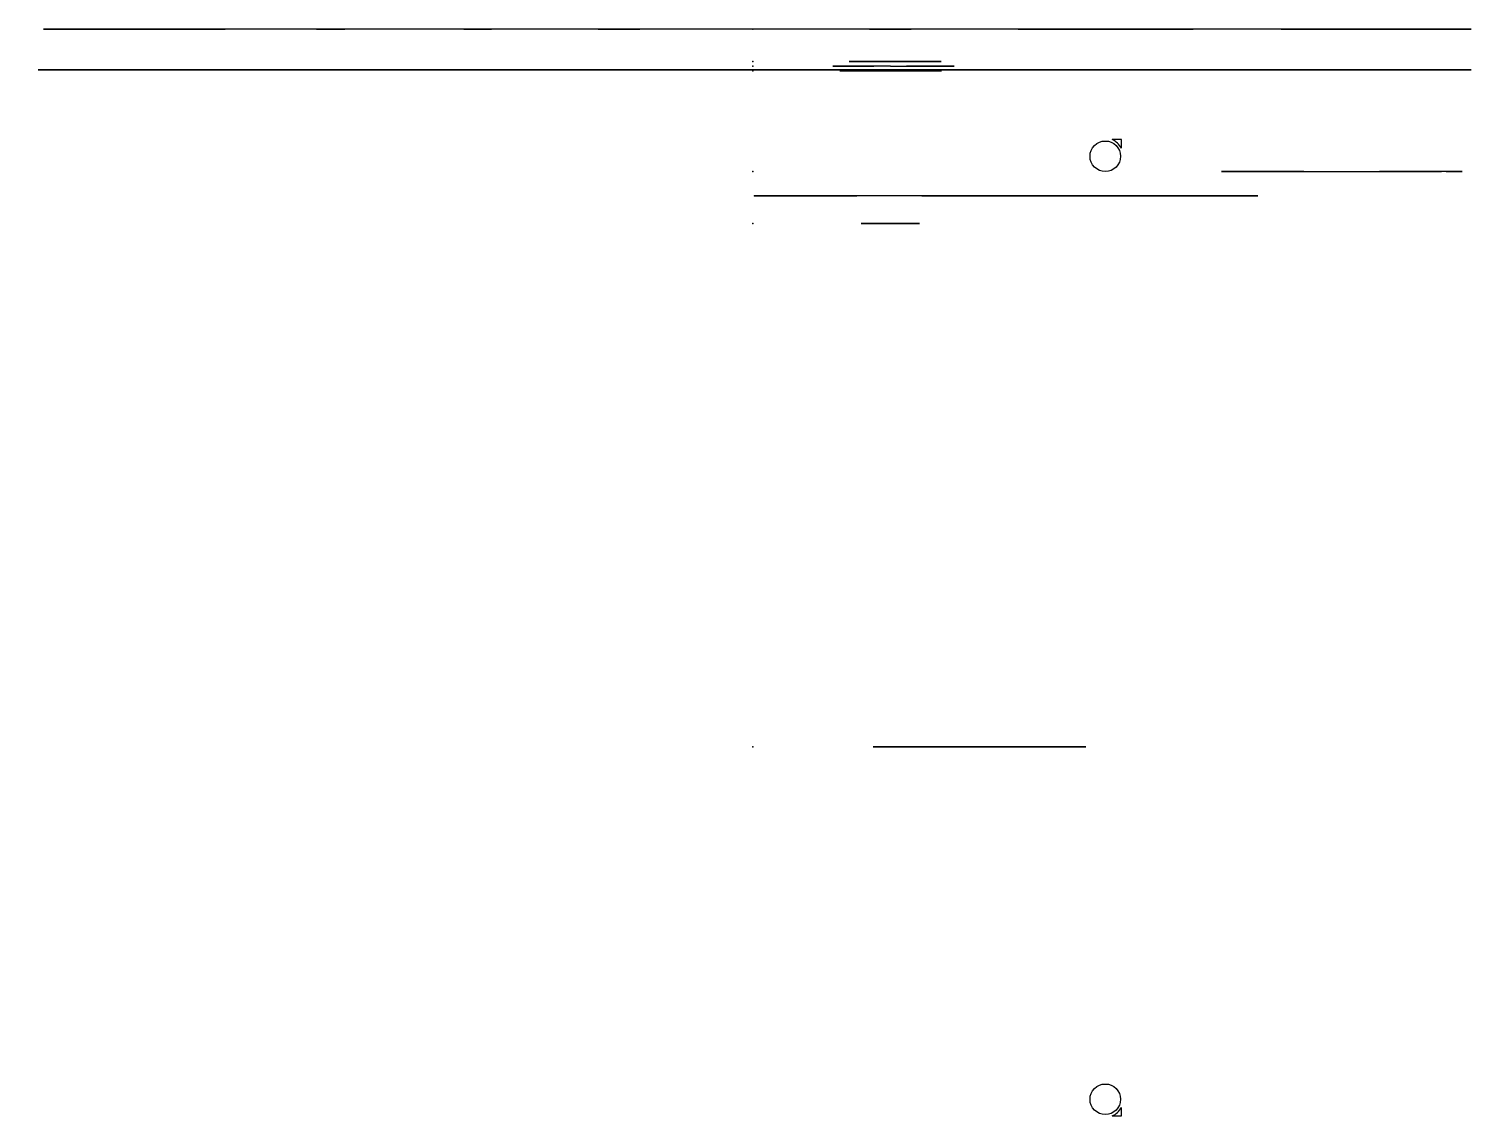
# Model space of a CAD drawing. Header units: centimetres. Extents: x -7.8 to 7.9, y -4 to 7.8.
import ezdxf

# ---------------------------------------------------------------- set-up
doc = ezdxf.new("R2010")
doc.units = ezdxf.units.CM
doc.header["$MEASUREMENT"] = 0
for name, color, linetype in [('Ultimate Filler v1_Sketch13', 7, 'Continuous'), ('Ultimate Filler v1_Sketch15', 7, 'Continuous'), ('Ultimate Filler v1_Sketch16', 7, 'Continuous'), ('Ultimate Filler v1_Sketch17', 7, 'Continuous'), ('Ultimate Filler v1_Sketch18', 7, 'Continuous'), ('Ultimate Filler v1_Sketch19', 7, 'Continuous'), ('Ultimate Filler v1_Sketch2', 7, 'Continuous'), ('Ultimate Filler v1_Sketch21', 7, 'Continuous'), ('Ultimate Filler v1_Sketch22', 7, 'Continuous'), ('Ultimate Filler v1_Sketch23', 7, 'Continuous'), ('Ultimate Filler v1_Sketch24', 7, 'Continuous'), ('Ultimate Filler v1_Sketch25', 7, 'Continuous'), ('Ultimate Filler v1_Sketch26', 7, 'Continuous'), ('Ultimate Filler v1_Sketch27', 7, 'Continuous')]:
    doc.layers.add(name, color=color, linetype=linetype)

msp = doc.modelspace()

# ---------------------------------------------------------------- linework, layer by layer
at = {"layer": 'Ultimate Filler v1_Sketch13'}
for p, q in [((0.022, 5.955, 0.042), (0.021, 5.955, 0.715)), ((3.405, 5.955, 0.042), (0.022, 5.955, 0.042)), ((3.052, 5.955, 0.232), (3.405, 5.955, 0.042)), ((4.27, 5.955, 0.646), (3.37, 5.955, 0.645)), ((4.218, 5.955, 0.042), (4.576, 5.955, 0.236)), ((5.366, 5.955, 0.042), (4.218, 5.955, 0.042)), ((5.459, 5.955, 0.33), (5.366, 5.955, 0.042))]:
    msp.add_line(p, q, dxfattribs=at)
at = {"layer": 'Ultimate Filler v1_Sketch13', "extrusion": (0, 1, 0)}
for points, knots in [([(0.021, 5.955, 0.715), (0.021, 5.955, 0.715), (0.205, 5.955, 0.715), (0.481, 5.955, 0.721), (0.849, 5.955, 0.744), (1.032, 5.955, 0.758), (1.124, 5.955, 0.765)], [1.103725, 1.103725, 1.103725, 1.103725, 1.103787, 1.655681, 1.931628, 2.207574, 2.207574, 2.207574, 2.207574]), ([(4.815, 5.955, 1.676), (4.815, 5.955, 1.659), (4.815, 5.955, 1.643), (4.815, 5.955, 1.627), (4.815, 5.955, 1.566), (4.817, 5.955, 1.445), (4.855, 5.955, 1.205), (4.953, 5.955, 0.916), (5.117, 5.955, 0.659), (5.28, 5.955, 0.478), (5.373, 5.955, 0.4), (5.42, 5.955, 0.362), (5.433, 5.955, 0.352), (5.446, 5.955, 0.341), (5.459, 5.955, 0.33)], [0, 0, 0, 0, 0.048999, 0.048999, 0.048999, 0.230821, 0.412643, 0.776288, 1.139932, 1.321755, 1.503577, 1.503577, 1.503577, 1.554049, 1.554049, 1.554049, 1.554049])]:
    msp.add_open_spline(points, degree=3, knots=knots, dxfattribs=at)
for points, degree in [([(1.828, 5.955, 0.849), (1.8, 5.955, 0.844), (1.744, 5.955, 0.835), (1.66, 5.955, 0.822), (1.547, 5.955, 0.807), (1.406, 5.955, 0.791), (1.293, 5.955, 0.779), (1.209, 5.955, 0.772), (1.152, 5.955, 0.767), (1.124, 5.955, 0.765)], 5), ([(3.37, 5.955, 0.645), (3.338, 5.955, 0.645), (3.272, 5.955, 0.647), (3.173, 5.955, 0.637), (3.078, 5.955, 0.609), (2.992, 5.955, 0.56), (2.929, 5.955, 0.479), (2.92, 5.955, 0.376), (2.968, 5.955, 0.286), (3.023, 5.955, 0.248), (3.052, 5.955, 0.232)], 3), ([(4.576, 5.955, 0.236), (4.604, 5.955, 0.252), (4.657, 5.955, 0.29), (4.703, 5.955, 0.378), (4.696, 5.955, 0.478), (4.637, 5.955, 0.557), (4.554, 5.955, 0.607), (4.462, 5.955, 0.636), (4.366, 5.955, 0.648), (4.302, 5.955, 0.646), (4.27, 5.955, 0.646)], 3)]:
    msp.add_open_spline(points, degree=degree, dxfattribs=at)
at = {"layer": 'Ultimate Filler v1_Sketch13', "extrusion": (-1.5e-15, 1, 4.4e-15)}
msp.add_open_spline([(1.828, 5.955, 0.849), (1.891, 5.955, 0.859), (2.017, 5.955, 0.876), (2.268, 5.955, 0.921), (2.581, 5.955, 0.981), (2.954, 5.955, 1.066), (3.324, 5.955, 1.163), (3.691, 5.955, 1.268), (4.054, 5.955, 1.388), (4.415, 5.955, 1.516), (4.651, 5.955, 1.61), (4.77, 5.955, 1.658), (4.785, 5.955, 1.664), (4.8, 5.955, 1.67), (4.815, 5.955, 1.676)], degree=3, knots=[0, 0, 0, 0, 0.191132, 0.382264, 0.764529, 1.146793, 1.529057, 1.911321, 2.293586, 2.67585, 3.058114, 3.058114, 3.058114, 3.106578, 3.106578, 3.106578, 3.106578], dxfattribs=at)
at = {"layer": 'Ultimate Filler v1_Sketch13'}
msp.add_point((0.02, 5.955, 1.441), dxfattribs=at)
at = {"layer": 'Ultimate Filler v1_Sketch15'}
for p, q in [((1.487, 5.657, 1.044), (1.2, 5.657, 0.878)), ((1.2, 5.657, 0.878), (1.2, 5.657, 0.546)), ((1.2, 5.657, 0.546), (1.487, 5.657, 0.38)), ((1.487, 5.657, 0.38), (1.775, 5.657, 0.546)), ((1.775, 5.657, 0.878), (1.487, 5.657, 1.044)), ((1.775, 5.657, 0.546), (1.775, 5.657, 0.878))]:
    msp.add_line(p, q, dxfattribs=at)
at = {"layer": 'Ultimate Filler v1_Sketch15', "extrusion": (0, -1, -2e-16)}
msp.add_circle((1.487, 0.712, -5.657), 0.315, dxfattribs=at)
at = {"layer": 'Ultimate Filler v1_Sketch15'}
for p in [(0, 5.657), (1.487, 5.657, 0.712)]:
    msp.add_point(p, dxfattribs=at)
at = {"layer": 'Ultimate Filler v1_Sketch16'}
for p, q in [((2.041, 7.307, 0.532), (0.94, 7.307, 0.532)), ((0.94, 7.307, 0.23), (2.041, 7.307, 0.23)), ((0.94, 7.307, 0.532), (0.94, 7.307, 0.23)), ((1.97, 7.307, 1.16), (0.998, 7.307, 1.16)), ((0.998, 7.307, 0.892), (1.97, 7.307, 0.892)), ((0.998, 7.307, 1.16), (0.998, 7.307, 0.892)), ((1.226, 7.307, 0.888), (1.743, 7.307, 0.896)), ((1.487, 7.307, 0.712), (1.487, 7.307, 0.532)), ((1.487, 7.307, 0.712), (1.487, 7.307, 0.892)), ((1.97, 7.307, 0.892), (1.97, 7.307, 1.16)), ((2.041, 7.307, 0.23), (2.041, 7.307, 0.532))]:
    msp.add_line(p, q, dxfattribs=at)
at = {"layer": 'Ultimate Filler v1_Sketch16', "extrusion": (0, -1, 0)}
msp.add_arc((1.487, 0.712, -7.307), 0.315, 35.7033, 146.0035, dxfattribs=at)
at = {"layer": 'Ultimate Filler v1_Sketch16'}
msp.add_point((0, 7.307), dxfattribs=at)
at = {"layer": 'Ultimate Filler v1_Sketch17'}
for p, q in [((0.864, 7.357, 1.136), (1.307, 7.357, 1.136)), ((0.864, 7.357, 0.279), (0.864, 7.357, 1.136)), ((1.307, 7.357, 0.279), (0.864, 7.357, 0.279)), ((1.487, 7.357, 0.712), (1.307, 7.357, 0.71)), ((1.307, 7.357, 1.136), (1.307, 7.357, 0.279)), ((1.487, 7.357, 0.712), (1.667, 7.357, 0.712)), ((1.661, 7.357, 0.279), (1.661, 7.357, 1.136)), ((1.661, 7.357, 1.136), (2.176, 7.357, 1.136)), ((2.176, 7.357, 0.279), (1.661, 7.357, 0.279)), ((1.743, 7.357, 0.896), (1.664, 7.357, 0.895)), ((1.664, 7.357, 0.895), (1.67, 7.357, 0.535)), ((1.67, 7.357, 0.535), (1.748, 7.357, 0.536)), ((2.176, 7.357, 1.136), (2.176, 7.357, 0.279))]:
    msp.add_line(p, q, dxfattribs=at)
at = {"layer": 'Ultimate Filler v1_Sketch17', "extrusion": (0, -1, 0)}
msp.add_arc((1.487, 0.712, -7.357), 0.315, 326.0035, 35.7033, dxfattribs=at)
at = {"layer": 'Ultimate Filler v1_Sketch17'}
msp.add_point((0, 7.357), dxfattribs=at)
at = {"layer": 'Ultimate Filler v1_Sketch18'}
for p, q in [((2.034, 7.407, 0.269), (1.042, 7.407, 0.269)), ((1.042, 7.407, 1.12), (2.034, 7.407, 1.12)), ((1.042, 7.407, 0.269), (1.042, 7.407, 1.12)), ((1.308, 7.407, 0.635), (1.31, 7.407, 0.531)), ((1.311, 7.407, 0.53), (1.415, 7.407, 0.531)), ((2.034, 7.407, 1.12), (2.034, 7.407, 0.269))]:
    msp.add_line(p, q, dxfattribs=at)
at = {"layer": 'Ultimate Filler v1_Sketch18', "extrusion": (0, -1, 0)}
msp.add_circle((1.487, 0.712, -7.407), 0.165, dxfattribs=at)
msp.add_arc((1.487, 0.712, -7.407), 0.195, 203.4733, 248.2335, dxfattribs=at)
at = {"layer": 'Ultimate Filler v1_Sketch18'}
msp.add_point((0, 7.407), dxfattribs=at)
at = {"layer": 'Ultimate Filler v1_Sketch19', "extrusion": (0, -1, 0)}
msp.add_circle((2.45, -3.3, 0), 1.15, dxfattribs=at)
at = {"layer": 'Ultimate Filler v1_Sketch19'}
msp.add_point((2.45, 0, -3.3), dxfattribs=at)
at = {"layer": 'Ultimate Filler v1_Sketch2'}
for p, q in [((-4.297, 7.315, 0.042), (-6.526, 7.315, 0.042)), ((-3.24, 7.315, 0.042), (-4.297, 7.315, 0.042)), ((3.284, 7.315, 0.042), (-3.24, 7.315, 0.042)), ((0.021, 7.315, 1.236), (0.022, 7.315, 0.042)), ((4.341, 7.315, 0.042), (3.284, 7.315, 0.042)), ((6.368, 7.315, 0.042), (4.341, 7.315, 0.042))]:
    msp.add_line(p, q, dxfattribs=at)
at = {"layer": 'Ultimate Filler v1_Sketch2', "extrusion": (-2e-16, 1, 0)}
for centre, start, end in [((6.323, 1.427, 7.315), 278.3058, 117.6579), ((-6.364, 1.442, 7.315), 62.2136, 269.8159)]:
    msp.add_arc(centre, 1.4, start, end, dxfattribs=at)
at = {"layer": 'Ultimate Filler v1_Sketch2', "extrusion": (2e-16, -1, 0)}
msp.add_arc((0.006, 13.225, -7.315), 11.989, 241.7223, 298.4145, dxfattribs=at)
at = {"layer": 'Ultimate Filler v1_Sketch2'}
msp.add_point((0.02, 7.315, 1.441), dxfattribs=at)
at = {"layer": 'Ultimate Filler v1_Sketch21'}
for p, q in [((5.064, 6.217, 1.642), (5.955, 6.217, 1.642)), ((5.064, 6.217, 1.442), (5.284, 6.217, 1.442)), ((5.064, 6.217, 1.642), (5.064, 6.217, 1.442)), ((5.064, 6.217, 1.592), (5.064, 6.217, 1.492)), ((5.114, 6.217, 1.442), (5.235, 6.217, 1.442)), ((5.856, 6.217, 1.642), (5.114, 6.217, 1.642)), ((5.955, 6.217, 1.642), (5.956, 6.217, 1.442)), ((5.956, 6.217, 1.442), (5.956, 6.217, 1.542)), ((6.364, 6.217, 1.034), (6.364, 6.217, 0.362)), ((6.771, 6.217, 1.542), (6.771, 6.217, 1.442)), ((7.614, 6.217, 1.642), (6.871, 6.217, 1.642)), ((7.493, 6.217, 1.442), (7.614, 6.217, 1.442)), ((7.664, 6.217, 1.492), (7.664, 6.217, 1.592))]:
    msp.add_line(p, q, dxfattribs=at)
at = {"layer": 'Ultimate Filler v1_Sketch21', "extrusion": (-2e-16, -1, 0)}
for centre, radius, start, end in [((5.114, 1.492, -6.217), 0.05, 180, 270), ((5.114, 1.592, -6.217), 0.05, 90, 180), ((5.235, 1.392, -6.217), 0.05, 2.5361, 90), ((6.364, 1.442, -6.217), 1.08, 180, 270), ((6.364, 1.442, -6.217), 1.08, 182.536, 357.464), ((6.364, 1.442, -6.217), 0.407, 180, 360), ((6.364, 1.442, -6.217), 0.407, 180, 270), ((6.871, 1.542, -6.217), 0.1, 90, 180), ((7.493, 1.392, -6.217), 0.05, 90, 177.4639), ((7.614, 1.592, -6.217), 0.05, 0, 90), ((7.614, 1.492, -6.217), 0.05, 270, 360)]:
    msp.add_arc(centre, radius, start, end, dxfattribs=at)
at = {"layer": 'Ultimate Filler v1_Sketch21', "extrusion": (0, 1, 0)}
msp.add_open_spline([(5.956, 6.217, 1.542), (5.956, 6.217, 1.548), (5.956, 6.217, 1.554), (5.953, 6.217, 1.567), (5.951, 6.217, 1.574), (5.943, 6.217, 1.593), (5.936, 6.217, 1.604), (5.917, 6.217, 1.622), (5.905, 6.217, 1.63), (5.881, 6.217, 1.639), (5.869, 6.217, 1.642), (5.856, 6.217, 1.642)], degree=3, knots=[-0.1594413, -0.1594413, -0.1594413, -0.1594413, -0.140424, -0.140424, -0.1192892, -0.1192892, -0.0795277, -0.0795277, -0.0397759, -0.0397759, -0.0020244, -0.0020244, -0.0020244, -0.0020244], dxfattribs=at)
at = {"layer": 'Ultimate Filler v1_Sketch21'}
msp.add_point((0, 6.217), dxfattribs=at)
at = {"layer": 'Ultimate Filler v1_Sketch22'}
for p, q in [((0.022, 7.757, 0.042), (0.021, 7.757, 1.236)), ((3.405, 7.757, 0.042), (0.022, 7.757, 0.042)), ((3.052, 7.757, 0.232), (3.405, 7.757, 0.042)), ((3.059, 7.757, 0.246), (3.409, 7.757, 0.057)), ((4.27, 7.757, 0.646), (3.37, 7.757, 0.645)), ((4.27, 7.757, 0.631), (3.37, 7.757, 0.63)), ((4.218, 7.757, 0.042), (3.405, 7.757, 0.042)), ((4.214, 7.757, 0.057), (3.409, 7.757, 0.057)), ((4.214, 7.757, 0.057), (4.569, 7.757, 0.25)), ((6.368, 7.757, 0.042), (4.218, 7.757, 0.042)), ((4.218, 7.757, 0.042), (4.576, 7.757, 0.236))]:
    msp.add_line(p, q, dxfattribs=at)
at = {"layer": 'Ultimate Filler v1_Sketch22', "extrusion": (-2e-16, 1, 0)}
msp.add_circle((-1.487, 0.712, 7.757), 0.165, dxfattribs=at)
for centre, radius, start, end in [((-0.006, 13.225, 7.757), 11.989, 241.5855, 269.9316), ((-6.364, 1.442, 7.757), 1.4, 62.2136, 269.8159)]:
    msp.add_arc(centre, radius, start, end, dxfattribs=at)
at = {"layer": 'Ultimate Filler v1_Sketch22', "extrusion": (0, 1, 0)}
for points, knots in [([(3.37, 7.757, 0.645), (3.306, 7.757, 0.645), (3.233, 7.757, 0.649), (3.105, 7.757, 0.618), (3.062, 7.757, 0.601), (2.995, 7.757, 0.558), (2.974, 7.757, 0.536), (2.943, 7.757, 0.492), (2.935, 7.757, 0.47), (2.926, 7.757, 0.431), (2.925, 7.757, 0.408), (2.932, 7.757, 0.362), (2.941, 7.757, 0.341), (2.965, 7.757, 0.3), (2.982, 7.757, 0.283), (3.012, 7.757, 0.256), (3.032, 7.757, 0.243), (3.052, 7.757, 0.232)], [0, 0, 0, 0, 0.193253, 0.193253, 0.30985, 0.30985, 0.418616, 0.418616, 0.554373, 0.554373, 0.726759, 0.726759, 0.917909, 0.917909, 1.200273, 1.200273, 1.580673, 1.580673, 1.580673, 1.580673]), ([(3.37, 7.757, 0.63), (3.305, 7.757, 0.63), (3.235, 7.757, 0.634), (3.157, 7.757, 0.615), (3.11, 7.757, 0.604), (3.068, 7.757, 0.587), (3.035, 7.757, 0.566), (3.005, 7.757, 0.546), (2.985, 7.757, 0.526), (2.973, 7.757, 0.508), (2.956, 7.757, 0.485), (2.949, 7.757, 0.465), (2.946, 7.757, 0.45), (2.941, 7.757, 0.43), (2.94, 7.757, 0.409), (2.943, 7.757, 0.388), (2.947, 7.757, 0.366), (2.955, 7.757, 0.347), (2.964, 7.757, 0.332), (2.977, 7.757, 0.309), (2.993, 7.757, 0.293), (3.005, 7.757, 0.283), (3.021, 7.757, 0.268), (3.04, 7.757, 0.256), (3.059, 7.757, 0.246), (3.059, 7.757, 0.246), (3.059, 7.757, 0.246), (3.059, 7.757, 0.246)], [0, 0, 0, 0, 0.193253, 0.193253, 0.193253, 0.30985, 0.30985, 0.30985, 0.418616, 0.418616, 0.418616, 0.554373, 0.554373, 0.554373, 0.726759, 0.726759, 0.726759, 0.917909, 0.917909, 0.917909, 1.200273, 1.200273, 1.200273, 1.580673, 1.580673, 1.580673, 1.580692, 1.580692, 1.580692, 1.580692]), ([(4.576, 7.757, 0.236), (4.604, 7.757, 0.252), (4.629, 7.757, 0.27), (4.668, 7.757, 0.314), (4.681, 7.757, 0.337), (4.698, 7.757, 0.387), (4.698, 7.757, 0.411), (4.696, 7.757, 0.444), (4.692, 7.757, 0.466), (4.669, 7.757, 0.513), (4.654, 7.757, 0.532), (4.615, 7.757, 0.569), (4.589, 7.757, 0.586), (4.518, 7.757, 0.62), (4.47, 7.757, 0.633), (4.366, 7.757, 0.648), (4.32, 7.757, 0.647), (4.27, 7.757, 0.646)], [0, 0, 0, 0, 0.0938223, 0.0938223, 0.1746655, 0.1746655, 0.2744364, 0.2744364, 0.3793034, 0.3793034, 0.4635851, 0.4635851, 0.5760205, 0.5760205, 0.7505108, 0.7505108, 0.9582176, 0.9582176, 0.9582176, 0.9582176]), ([(4.569, 7.757, 0.25), (4.595, 7.757, 0.264), (4.62, 7.757, 0.282), (4.639, 7.757, 0.304), (4.655, 7.757, 0.322), (4.667, 7.757, 0.343), (4.674, 7.757, 0.364), (4.683, 7.757, 0.39), (4.683, 7.757, 0.411), (4.682, 7.757, 0.426), (4.681, 7.757, 0.441), (4.678, 7.757, 0.462), (4.666, 7.757, 0.485), (4.656, 7.757, 0.504), (4.643, 7.757, 0.522), (4.627, 7.757, 0.537), (4.606, 7.757, 0.557), (4.581, 7.757, 0.573), (4.555, 7.757, 0.586), (4.513, 7.757, 0.606), (4.466, 7.757, 0.619), (4.42, 7.757, 0.625), (4.365, 7.757, 0.633), (4.32, 7.757, 0.632), (4.27, 7.757, 0.631)], [0, 0, 0, 0, 0.0938223, 0.0938223, 0.0938223, 0.1746655, 0.1746655, 0.1746655, 0.2744364, 0.2744364, 0.2744364, 0.3793034, 0.3793034, 0.3793034, 0.4635851, 0.4635851, 0.4635851, 0.5760205, 0.5760205, 0.5760205, 0.7505108, 0.7505108, 0.7505108, 0.9582176, 0.9582176, 0.9582176, 0.9582176])]:
    msp.add_open_spline(points, degree=3, knots=knots, dxfattribs=at)
at = {"layer": 'Ultimate Filler v1_Sketch22'}
msp.add_point((0, 7.757), dxfattribs=at)
at = {"layer": 'Ultimate Filler v1_Sketch23'}
for p, q in [((3.409, 7.757, 0.057), (3.059, 7.757, 0.246)), ((3.812, 7.757, 0.04), (3.323, 7.757, 0.04)), ((3.323, 7.757, 0.04), (3.323, 7.757, 0.103)), ((3.37, 7.757, 0.63), (4.27, 7.757, 0.631)), ((4.214, 7.757, 0.057), (3.409, 7.757, 0.057)), ((3.812, 7.757, 0.057), (3.812, 7.757, 0.04)), ((3.812, 7.757, 0.04), (4.3, 7.757, 0.04)), ((4.569, 7.757, 0.25), (4.214, 7.757, 0.057)), ((4.3, 7.757, 0.04), (4.3, 7.757, 0.103))]:
    msp.add_line(p, q, dxfattribs=at)
at = {"layer": 'Ultimate Filler v1_Sketch23', "extrusion": (0, 1, 0)}
for points, knots in [([(3.37, 7.757, 0.63), (3.305, 7.757, 0.63), (3.235, 7.757, 0.634), (3.157, 7.757, 0.615), (3.11, 7.757, 0.604), (3.068, 7.757, 0.587), (3.035, 7.757, 0.566), (3.005, 7.757, 0.546), (2.985, 7.757, 0.526), (2.973, 7.757, 0.508), (2.956, 7.757, 0.485), (2.949, 7.757, 0.465), (2.946, 7.757, 0.45), (2.941, 7.757, 0.43), (2.94, 7.757, 0.409), (2.943, 7.757, 0.388), (2.947, 7.757, 0.366), (2.955, 7.757, 0.347), (2.964, 7.757, 0.332), (2.977, 7.757, 0.309), (2.993, 7.757, 0.293), (3.005, 7.757, 0.283), (3.021, 7.757, 0.268), (3.04, 7.757, 0.256), (3.059, 7.757, 0.246), (3.059, 7.757, 0.246), (3.059, 7.757, 0.246), (3.059, 7.757, 0.246)], [0, 0, 0, 0, 0.193253, 0.193253, 0.193253, 0.30985, 0.30985, 0.30985, 0.418616, 0.418616, 0.418616, 0.554373, 0.554373, 0.554373, 0.726759, 0.726759, 0.726759, 0.917909, 0.917909, 0.917909, 1.200273, 1.200273, 1.200273, 1.580673, 1.580673, 1.580673, 1.580692, 1.580692, 1.580692, 1.580692]), ([(4.569, 7.757, 0.25), (4.595, 7.757, 0.264), (4.62, 7.757, 0.282), (4.639, 7.757, 0.304), (4.655, 7.757, 0.322), (4.667, 7.757, 0.343), (4.674, 7.757, 0.364), (4.683, 7.757, 0.39), (4.683, 7.757, 0.411), (4.682, 7.757, 0.426), (4.681, 7.757, 0.441), (4.678, 7.757, 0.462), (4.666, 7.757, 0.485), (4.656, 7.757, 0.504), (4.643, 7.757, 0.522), (4.627, 7.757, 0.537), (4.606, 7.757, 0.557), (4.581, 7.757, 0.573), (4.555, 7.757, 0.586), (4.513, 7.757, 0.606), (4.466, 7.757, 0.619), (4.42, 7.757, 0.625), (4.365, 7.757, 0.633), (4.32, 7.757, 0.632), (4.27, 7.757, 0.631)], [0, 0, 0, 0, 0.0938223, 0.0938223, 0.0938223, 0.1746655, 0.1746655, 0.1746655, 0.2744364, 0.2744364, 0.2744364, 0.3793034, 0.3793034, 0.3793034, 0.4635851, 0.4635851, 0.4635851, 0.5760205, 0.5760205, 0.5760205, 0.7505108, 0.7505108, 0.7505108, 0.9582176, 0.9582176, 0.9582176, 0.9582176])]:
    msp.add_open_spline(points, degree=3, knots=knots, dxfattribs=at)
at = {"layer": 'Ultimate Filler v1_Sketch23'}
msp.add_point((0, 7.757), dxfattribs=at)
at = {"layer": 'Ultimate Filler v1_Sketch24'}
for p, q in [((3.983, -3.988, 0.997), (3.983, -3.897, 0.997)), ((3.884, -3.988, 0.997), (3.983, -3.988, 0.997))]:
    msp.add_line(p, q, dxfattribs=at)
msp.add_circle((3.809, -3.808, 0.997), 0.165, dxfattribs=at)
msp.add_arc((3.809, -3.808, 0.997), 0.195, 292.6046, 332.9771, dxfattribs=at)
msp.add_point((0, 0, 0.997), dxfattribs=at)
at = {"layer": 'Ultimate Filler v1_Sketch25'}
for p, q in [((3.983, 6.562, 0.996), (3.884, 6.562, 0.996)), ((3.983, 6.47, 0.996), (3.983, 6.562, 0.996))]:
    msp.add_line(p, q, dxfattribs=at)
msp.add_circle((3.809, 6.382, 0.996), 0.165, dxfattribs=at)
msp.add_arc((3.809, 6.382, 0.996), 0.195, 27.0229, 67.3954, dxfattribs=at)
msp.add_point((0, 0, 0.996), dxfattribs=at)
at = {"layer": 'Ultimate Filler v1_Sketch26'}
for p, q in [((-4.41, 7.757, 0.091), (-6.324, 7.757, 0.086)), ((-4.562, 7.757, 0.173), (-4.41, 7.757, 0.091)), ((-3.328, 7.757, 0.697), (-4.227, 7.757, 0.696)), ((0.022, 7.757, 0.102), (-3.124, 7.757, 0.094)), ((-3.124, 7.757, 0.094), (-2.98, 7.757, 0.173)), ((3.168, 7.757, 0.102), (0.022, 7.757, 0.102)), ((3.024, 7.757, 0.18), (3.168, 7.757, 0.102)), ((4.27, 7.757, 0.706), (3.37, 7.757, 0.705)), ((6.368, 7.757, 0.102), (4.454, 7.757, 0.102)), ((4.454, 7.757, 0.102), (4.605, 7.757, 0.184))]:
    msp.add_line(p, q, dxfattribs=at)
at = {"layer": 'Ultimate Filler v1_Sketch26', "extrusion": (-2e-16, 1, 0)}
for centre, radius in [((1.445, 0.709, 7.757), 0.225), ((-1.487, 0.712, 7.757), 0.225), ((-6.5, 1.5, 7.757), 0.728)]:
    msp.add_circle(centre, radius, dxfattribs=at)
for centre, radius, start, end in [((6.323, 1.427, 7.757), 1.34, 270.0524, 117.6365), ((-0.007, 13.225, 7.757), 12.049, 269.9328, 298.277), ((-0.006, 13.225, 7.757), 12.049, 241.5871, 269.9316), ((-6.364, 1.442, 7.757), 1.34, 62.2277, 269.8118)]:
    msp.add_arc(centre, radius, start, end, dxfattribs=at)
at = {"layer": 'Ultimate Filler v1_Sketch26', "extrusion": (0, 1, 0)}
for points, knots in [([(-4.227, 7.757, 0.696), (-4.246, 7.757, 0.696), (-4.264, 7.757, 0.697), (-4.297, 7.757, 0.696), (-4.311, 7.757, 0.696), (-4.351, 7.757, 0.694), (-4.378, 7.757, 0.691), (-4.452, 7.757, 0.678), (-4.5, 7.757, 0.664), (-4.572, 7.757, 0.629), (-4.6, 7.757, 0.613), (-4.625, 7.757, 0.591), (-4.648, 7.757, 0.57), (-4.669, 7.757, 0.546), (-4.698, 7.757, 0.494), (-4.706, 7.757, 0.47), (-4.714, 7.757, 0.43), (-4.715, 7.757, 0.417), (-4.714, 7.757, 0.378), (-4.711, 7.757, 0.355), (-4.695, 7.757, 0.31), (-4.686, 7.757, 0.291), (-4.662, 7.757, 0.255), (-4.648, 7.757, 0.237), (-4.621, 7.757, 0.212), (-4.609, 7.757, 0.203), (-4.585, 7.757, 0.187), (-4.572, 7.757, 0.179), (-4.562, 7.757, 0.173)], [-0.9582176, -0.9582176, -0.9582176, -0.9582176, -0.8801574, -0.8801574, -0.8234136, -0.8234136, -0.7310793, -0.7310793, -0.5760205, -0.5760205, -0.4791088, -0.4791088, -0.4791088, -0.388517, -0.388517, -0.3160436, -0.3160436, -0.2435702, -0.2435702, -0.1753011, -0.1753011, -0.1232827, -0.1232827, -0.0712643, -0.0712643, -0.0354733, -0.0354733, 0.0003178, 0.0003178, 0.0003178, 0.0003178]), ([(-2.98, 7.757, 0.173), (-2.968, 7.757, 0.179), (-2.955, 7.757, 0.187), (-2.933, 7.757, 0.202), (-2.922, 7.757, 0.21), (-2.907, 7.757, 0.223), (-2.902, 7.757, 0.228), (-2.884, 7.757, 0.246), (-2.869, 7.757, 0.264), (-2.847, 7.757, 0.302), (-2.839, 7.757, 0.319), (-2.833, 7.757, 0.339), (-2.826, 7.757, 0.361), (-2.823, 7.757, 0.388), (-2.824, 7.757, 0.429), (-2.826, 7.757, 0.445), (-2.832, 7.757, 0.469), (-2.835, 7.757, 0.48), (-2.85, 7.757, 0.519), (-2.868, 7.757, 0.549), (-2.914, 7.757, 0.595), (-2.932, 7.757, 0.609), (-2.975, 7.757, 0.636), (-3, 7.757, 0.649), (-3.049, 7.757, 0.668), (-3.072, 7.757, 0.675), (-3.126, 7.757, 0.688), (-3.154, 7.757, 0.692), (-3.224, 7.757, 0.698), (-3.263, 7.757, 0.698), (-3.309, 7.757, 0.698), (-3.318, 7.757, 0.697), (-3.328, 7.757, 0.697)], [-1.580673, -1.580673, -1.580673, -1.580673, -1.380439, -1.380439, -1.200273, -1.200273, -1.122024, -1.122024, -0.917909, -0.917909, -0.790337, -0.790337, -0.790337, -0.644589, -0.644589, -0.554373, -0.554373, -0.499602, -0.499602, -0.36768, -0.36768, -0.30985, -0.30985, -0.245699, -0.245699, -0.193253, -0.193253, -0.130301, -0.130301, -0.029432, -0.029432, 0, 0, 0, 0]), ([(3.024, 7.757, 0.18), (3.011, 7.757, 0.186), (2.999, 7.757, 0.194), (2.976, 7.757, 0.209), (2.966, 7.757, 0.217), (2.951, 7.757, 0.23), (2.946, 7.757, 0.234), (2.927, 7.757, 0.253), (2.912, 7.757, 0.271), (2.89, 7.757, 0.309), (2.882, 7.757, 0.326), (2.876, 7.757, 0.345), (2.87, 7.757, 0.368), (2.866, 7.757, 0.394), (2.867, 7.757, 0.436), (2.869, 7.757, 0.451), (2.875, 7.757, 0.476), (2.878, 7.757, 0.487), (2.893, 7.757, 0.525), (2.911, 7.757, 0.556), (2.957, 7.757, 0.602), (2.974, 7.757, 0.616), (3.018, 7.757, 0.643), (3.043, 7.757, 0.656), (3.092, 7.757, 0.675), (3.115, 7.757, 0.682), (3.169, 7.757, 0.695), (3.197, 7.757, 0.699), (3.266, 7.757, 0.706), (3.306, 7.757, 0.706), (3.351, 7.757, 0.705), (3.361, 7.757, 0.705), (3.37, 7.757, 0.705)], [-1.580673, -1.580673, -1.580673, -1.580673, -1.380439, -1.380439, -1.200273, -1.200273, -1.122024, -1.122024, -0.917909, -0.917909, -0.790337, -0.790337, -0.790337, -0.644589, -0.644589, -0.554373, -0.554373, -0.499602, -0.499602, -0.36768, -0.36768, -0.30985, -0.30985, -0.245699, -0.245699, -0.193253, -0.193253, -0.130301, -0.130301, -0.029432, -0.029432, 0, 0, 0, 0]), ([(4.27, 7.757, 0.706), (4.288, 7.757, 0.706), (4.306, 7.757, 0.707), (4.339, 7.757, 0.707), (4.354, 7.757, 0.706), (4.394, 7.757, 0.704), (4.42, 7.757, 0.702), (4.495, 7.757, 0.689), (4.543, 7.757, 0.675), (4.615, 7.757, 0.64), (4.642, 7.757, 0.623), (4.667, 7.757, 0.602), (4.691, 7.757, 0.582), (4.712, 7.757, 0.557), (4.741, 7.757, 0.505), (4.749, 7.757, 0.481), (4.757, 7.757, 0.442), (4.758, 7.757, 0.428), (4.757, 7.757, 0.389), (4.754, 7.757, 0.366), (4.739, 7.757, 0.321), (4.73, 7.757, 0.302), (4.706, 7.757, 0.266), (4.691, 7.757, 0.248), (4.664, 7.757, 0.223), (4.653, 7.757, 0.214), (4.629, 7.757, 0.198), (4.616, 7.757, 0.19), (4.605, 7.757, 0.184)], [-0.9582176, -0.9582176, -0.9582176, -0.9582176, -0.8801574, -0.8801574, -0.8234136, -0.8234136, -0.7310793, -0.7310793, -0.5760205, -0.5760205, -0.4791088, -0.4791088, -0.4791088, -0.388517, -0.388517, -0.3160436, -0.3160436, -0.2435702, -0.2435702, -0.1753011, -0.1753011, -0.1232827, -0.1232827, -0.0712643, -0.0712643, -0.0354733, -0.0354733, 0.0003178, 0.0003178, 0.0003178, 0.0003178])]:
    msp.add_open_spline(points, degree=3, knots=knots, dxfattribs=at)
at = {"layer": 'Ultimate Filler v1_Sketch26'}
msp.add_point((0, 7.757), dxfattribs=at)
at = {"layer": 'Ultimate Filler v1_Sketch27'}
for p, q in [((-4.41, 7.757, 0.091), (-6.324, 7.757, 0.086)), ((-4.562, 7.757, 0.173), (-4.41, 7.757, 0.091)), ((-3.328, 7.757, 0.697), (-4.227, 7.757, 0.696)), ((-3.124, 7.757, 0.094), (-2.98, 7.757, 0.173)), ((0.022, 7.757, 0.102), (-3.124, 7.757, 0.094)), ((3.168, 7.757, 0.102), (0.022, 7.757, 0.102)), ((3.024, 7.757, 0.18), (3.168, 7.757, 0.102)), ((4.27, 7.757, 0.706), (3.37, 7.757, 0.705)), ((6.368, 7.757, 0.102), (4.454, 7.757, 0.102)), ((4.454, 7.757, 0.102), (4.605, 7.757, 0.184))]:
    msp.add_line(p, q, dxfattribs=at)
at = {"layer": 'Ultimate Filler v1_Sketch27', "extrusion": (-2e-16, 1, 0)}
for centre in [(1.445, 0.709, 7.757), (-1.487, 0.712, 7.757)]:
    msp.add_circle(centre, 0.225, dxfattribs=at)
for centre, radius, start, end in [((6.323, 1.427, 7.757), 1.34, 270.0524, 117.6365), ((-0.007, 13.225, 7.757), 12.049, 269.9328, 298.277), ((-0.006, 13.225, 7.757), 12.049, 241.5871, 269.9316), ((-6.364, 1.442, 7.757), 1.34, 62.2277, 269.8118)]:
    msp.add_arc(centre, radius, start, end, dxfattribs=at)
at = {"layer": 'Ultimate Filler v1_Sketch27', "extrusion": (0, 1, 0)}
for points, knots in [([(-4.227, 7.757, 0.696), (-4.246, 7.757, 0.696), (-4.264, 7.757, 0.697), (-4.297, 7.757, 0.696), (-4.311, 7.757, 0.696), (-4.351, 7.757, 0.694), (-4.378, 7.757, 0.691), (-4.452, 7.757, 0.678), (-4.5, 7.757, 0.664), (-4.572, 7.757, 0.629), (-4.6, 7.757, 0.613), (-4.625, 7.757, 0.591), (-4.648, 7.757, 0.57), (-4.669, 7.757, 0.546), (-4.698, 7.757, 0.494), (-4.706, 7.757, 0.47), (-4.714, 7.757, 0.43), (-4.715, 7.757, 0.417), (-4.714, 7.757, 0.378), (-4.711, 7.757, 0.355), (-4.695, 7.757, 0.31), (-4.686, 7.757, 0.291), (-4.662, 7.757, 0.255), (-4.648, 7.757, 0.237), (-4.621, 7.757, 0.212), (-4.609, 7.757, 0.203), (-4.585, 7.757, 0.187), (-4.572, 7.757, 0.179), (-4.562, 7.757, 0.173)], [-0.9582176, -0.9582176, -0.9582176, -0.9582176, -0.8801574, -0.8801574, -0.8234136, -0.8234136, -0.7310793, -0.7310793, -0.5760205, -0.5760205, -0.4791088, -0.4791088, -0.4791088, -0.388517, -0.388517, -0.3160436, -0.3160436, -0.2435702, -0.2435702, -0.1753011, -0.1753011, -0.1232827, -0.1232827, -0.0712643, -0.0712643, -0.0354733, -0.0354733, 0.0003178, 0.0003178, 0.0003178, 0.0003178]), ([(-2.98, 7.757, 0.173), (-2.968, 7.757, 0.179), (-2.955, 7.757, 0.187), (-2.933, 7.757, 0.202), (-2.922, 7.757, 0.21), (-2.907, 7.757, 0.223), (-2.902, 7.757, 0.228), (-2.884, 7.757, 0.246), (-2.869, 7.757, 0.264), (-2.847, 7.757, 0.302), (-2.839, 7.757, 0.319), (-2.833, 7.757, 0.339), (-2.826, 7.757, 0.361), (-2.823, 7.757, 0.388), (-2.824, 7.757, 0.429), (-2.826, 7.757, 0.445), (-2.832, 7.757, 0.469), (-2.835, 7.757, 0.48), (-2.85, 7.757, 0.519), (-2.868, 7.757, 0.549), (-2.914, 7.757, 0.595), (-2.932, 7.757, 0.609), (-2.975, 7.757, 0.636), (-3, 7.757, 0.649), (-3.049, 7.757, 0.668), (-3.072, 7.757, 0.675), (-3.126, 7.757, 0.688), (-3.154, 7.757, 0.692), (-3.224, 7.757, 0.698), (-3.263, 7.757, 0.698), (-3.309, 7.757, 0.698), (-3.318, 7.757, 0.697), (-3.328, 7.757, 0.697)], [-1.580673, -1.580673, -1.580673, -1.580673, -1.380439, -1.380439, -1.200273, -1.200273, -1.122024, -1.122024, -0.917909, -0.917909, -0.790337, -0.790337, -0.790337, -0.644589, -0.644589, -0.554373, -0.554373, -0.499602, -0.499602, -0.36768, -0.36768, -0.30985, -0.30985, -0.245699, -0.245699, -0.193253, -0.193253, -0.130301, -0.130301, -0.029432, -0.029432, 0, 0, 0, 0]), ([(3.024, 7.757, 0.18), (3.011, 7.757, 0.186), (2.999, 7.757, 0.194), (2.976, 7.757, 0.209), (2.966, 7.757, 0.217), (2.951, 7.757, 0.23), (2.946, 7.757, 0.234), (2.927, 7.757, 0.253), (2.912, 7.757, 0.271), (2.89, 7.757, 0.309), (2.882, 7.757, 0.326), (2.876, 7.757, 0.345), (2.87, 7.757, 0.368), (2.866, 7.757, 0.394), (2.867, 7.757, 0.436), (2.869, 7.757, 0.451), (2.875, 7.757, 0.476), (2.878, 7.757, 0.487), (2.893, 7.757, 0.525), (2.911, 7.757, 0.556), (2.957, 7.757, 0.602), (2.974, 7.757, 0.616), (3.018, 7.757, 0.643), (3.043, 7.757, 0.656), (3.092, 7.757, 0.675), (3.115, 7.757, 0.682), (3.169, 7.757, 0.695), (3.197, 7.757, 0.699), (3.266, 7.757, 0.706), (3.306, 7.757, 0.706), (3.351, 7.757, 0.705), (3.361, 7.757, 0.705), (3.37, 7.757, 0.705)], [-1.580673, -1.580673, -1.580673, -1.580673, -1.380439, -1.380439, -1.200273, -1.200273, -1.122024, -1.122024, -0.917909, -0.917909, -0.790337, -0.790337, -0.790337, -0.644589, -0.644589, -0.554373, -0.554373, -0.499602, -0.499602, -0.36768, -0.36768, -0.30985, -0.30985, -0.245699, -0.245699, -0.193253, -0.193253, -0.130301, -0.130301, -0.029432, -0.029432, 0, 0, 0, 0]), ([(4.27, 7.757, 0.706), (4.288, 7.757, 0.706), (4.306, 7.757, 0.707), (4.339, 7.757, 0.707), (4.354, 7.757, 0.706), (4.394, 7.757, 0.704), (4.42, 7.757, 0.702), (4.495, 7.757, 0.689), (4.543, 7.757, 0.675), (4.615, 7.757, 0.64), (4.642, 7.757, 0.623), (4.667, 7.757, 0.602), (4.691, 7.757, 0.582), (4.712, 7.757, 0.557), (4.741, 7.757, 0.505), (4.749, 7.757, 0.481), (4.757, 7.757, 0.442), (4.758, 7.757, 0.428), (4.757, 7.757, 0.389), (4.754, 7.757, 0.366), (4.739, 7.757, 0.321), (4.73, 7.757, 0.302), (4.706, 7.757, 0.266), (4.691, 7.757, 0.248), (4.664, 7.757, 0.223), (4.653, 7.757, 0.214), (4.629, 7.757, 0.198), (4.616, 7.757, 0.19), (4.605, 7.757, 0.184)], [-0.9582176, -0.9582176, -0.9582176, -0.9582176, -0.8801574, -0.8801574, -0.8234136, -0.8234136, -0.7310793, -0.7310793, -0.5760205, -0.5760205, -0.4791088, -0.4791088, -0.4791088, -0.388517, -0.388517, -0.3160436, -0.3160436, -0.2435702, -0.2435702, -0.1753011, -0.1753011, -0.1232827, -0.1232827, -0.0712643, -0.0712643, -0.0354733, -0.0354733, 0.0003178, 0.0003178, 0.0003178, 0.0003178])]:
    msp.add_open_spline(points, degree=3, knots=knots, dxfattribs=at)
at = {"layer": 'Ultimate Filler v1_Sketch27'}
msp.add_point((0, 7.757), dxfattribs=at)

doc.saveas('drawing.dxf')
